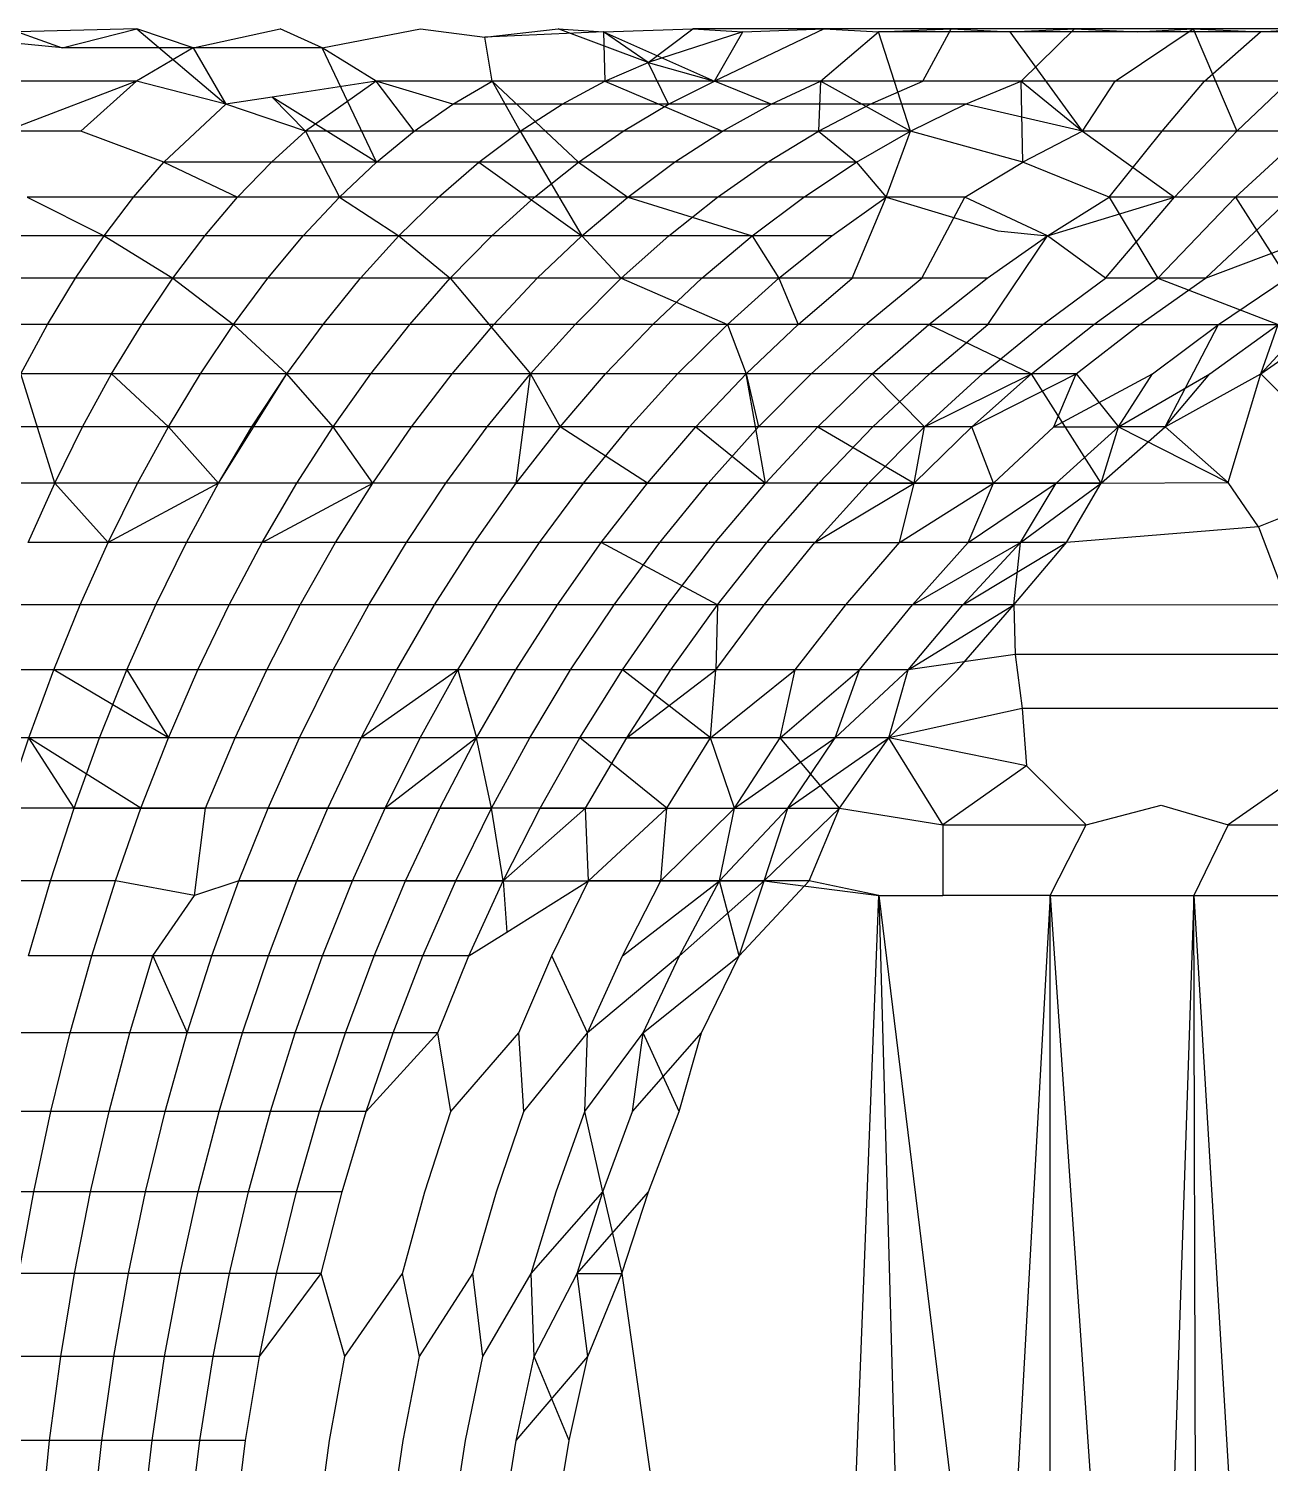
# Model space of a CAD drawing. Header units: inches. Extents: x 17 to 4615, y 5 to 3256.
# Drawn here: x 749.179 to 749.887, y 2597.829 to 2598.646 of the extents above; entities that cross this region are included whole.
import ezdxf

# ---------------------------------------------------------------- set-up
doc = ezdxf.new("R2010")
doc.units = ezdxf.units.IN
doc.header["$MEASUREMENT"] = 0

msp = doc.modelspace()

# ---------------------------------------------------------------- linework, layer by layer
for p, q in [((749.24043, 2598.64643), (749.17231, 2598.6446)), ((749.17231, 2598.6446), (749.19783, 2598.63559)), ((749.19783, 2598.63559), (749.24043, 2598.64643)), ((749.27253, 2598.63559), (749.24043, 2598.64643)), ((749.24043, 2598.64643), (749.29103, 2598.60337)), ((749.27253, 2598.63559), (749.32197, 2598.64643)), ((749.34596, 2598.63559), (749.32197, 2598.64643)), ((749.34596, 2598.63559), (749.40211, 2598.64643)), ((749.40211, 2598.64643), (749.43873, 2598.64161)), ((749.43873, 2598.64161), (749.48063, 2598.64643)), ((749.50645, 2598.6446), (749.43873, 2598.64161)), ((749.48063, 2598.64643), (749.50645, 2598.6446)), ((749.53181, 2598.6272), (749.48063, 2598.64643)), ((749.50645, 2598.6446), (749.55735, 2598.64643)), ((749.50645, 2598.6446), (749.56968, 2598.61646)), ((749.53181, 2598.6272), (749.50645, 2598.6446)), ((749.50645, 2598.6446), (749.50718, 2598.61646)), ((749.53181, 2598.6272), (749.55735, 2598.64643)), ((749.58583, 2598.6446), (749.53181, 2598.6272)), ((749.55735, 2598.64643), (749.58583, 2598.6446)), ((749.63209, 2598.64643), (749.55735, 2598.64643)), ((749.63209, 2598.64643), (749.56968, 2598.61646)), ((749.56968, 2598.61646), (749.58583, 2598.6446)), ((749.58583, 2598.6446), (749.63209, 2598.64643)), ((749.63014, 2598.61646), (749.66316, 2598.6446)), ((749.63209, 2598.64643), (749.66316, 2598.6446)), ((749.70466, 2598.64643), (749.63209, 2598.64643)), ((749.66316, 2598.6446), (749.70466, 2598.64643)), ((749.73823, 2598.6446), (749.66316, 2598.6446)), ((749.68141, 2598.58796), (749.66316, 2598.6446)), ((749.68846, 2598.61646), (749.70466, 2598.64643)), ((749.70466, 2598.64643), (749.73823, 2598.6446)), ((749.77488, 2598.64643), (749.70466, 2598.64643)), ((749.73823, 2598.6446), (749.77488, 2598.64643)), ((749.81086, 2598.6446), (749.73823, 2598.6446)), ((749.77946, 2598.58796), (749.73823, 2598.6446)), ((749.74446, 2598.61646), (749.77488, 2598.64643)), ((749.77488, 2598.64643), (749.81086, 2598.6446)), ((749.8426, 2598.64643), (749.77488, 2598.64643)), ((749.79805, 2598.61646), (749.8426, 2598.64643)), ((749.81086, 2598.6446), (749.8426, 2598.64643)), ((749.88093, 2598.6446), (749.81086, 2598.6446)), ((749.8426, 2598.64643), (749.88093, 2598.6446)), ((749.90763, 2598.64643), (749.8426, 2598.64643)), ((749.8426, 2598.64643), (749.86744, 2598.58796)), ((749.84904, 2598.61646), (749.88093, 2598.6446)), ((749.88093, 2598.6446), (749.90763, 2598.64643)), ((749.94822, 2598.6446), (749.88093, 2598.6446)), ((749.19783, 2598.63559), (749.13383, 2598.64161)), ((749.27253, 2598.63559), (749.19783, 2598.63559)), ((749.27253, 2598.63559), (749.24012, 2598.61646)), ((749.34596, 2598.63559), (749.27253, 2598.63559)), ((749.27253, 2598.63559), (749.29103, 2598.60337)), ((749.37696, 2598.57029), (749.34596, 2598.63559)), ((749.37675, 2598.61646), (749.34596, 2598.63559)), ((749.44282, 2598.61646), (749.43873, 2598.64161)), ((749.50718, 2598.61646), (749.53181, 2598.6272)), ((749.53181, 2598.6272), (749.56968, 2598.61646)), ((749.54338, 2598.60337), (749.53181, 2598.6272)), ((749.24012, 2598.61646), (749.1696, 2598.5896)), ((749.24012, 2598.61646), (749.16987, 2598.61646)), ((749.24012, 2598.61646), (749.20848, 2598.58796)), ((749.29103, 2598.60337), (749.24012, 2598.61646)), ((749.37675, 2598.61646), (749.31758, 2598.60742)), ((749.37675, 2598.61646), (749.33659, 2598.58796)), ((749.44282, 2598.61646), (749.37675, 2598.61646)), ((749.42051, 2598.60337), (749.37675, 2598.61646)), ((749.39854, 2598.58796), (749.37675, 2598.61646)), ((749.42051, 2598.60337), (749.44282, 2598.61646)), ((749.50718, 2598.61646), (749.44282, 2598.61646)), ((749.49205, 2598.57029), (749.44282, 2598.61646)), ((749.44282, 2598.61646), (749.4589, 2598.58796)), ((749.48286, 2598.60337), (749.50718, 2598.61646)), ((749.56968, 2598.61646), (749.50718, 2598.61646)), ((749.50718, 2598.61646), (749.5742, 2598.58796)), ((749.54338, 2598.60337), (749.56968, 2598.61646)), ((749.63014, 2598.61646), (749.56968, 2598.61646)), ((749.60197, 2598.60337), (749.56968, 2598.61646)), ((749.60197, 2598.60337), (749.63014, 2598.61646)), ((749.63014, 2598.61646), (749.62889, 2598.58796)), ((749.68846, 2598.61646), (749.63014, 2598.61646)), ((749.68141, 2598.58796), (749.63014, 2598.61646)), ((749.65846, 2598.60337), (749.68846, 2598.61646)), ((749.74446, 2598.61646), (749.68846, 2598.61646)), ((749.71269, 2598.60337), (749.74446, 2598.61646)), ((749.79805, 2598.61646), (749.74446, 2598.61646)), ((749.74552, 2598.57029), (749.74446, 2598.61646)), ((749.74446, 2598.61646), (749.77946, 2598.58796)), ((749.77946, 2598.58796), (749.79805, 2598.61646)), ((749.84904, 2598.61646), (749.79805, 2598.61646)), ((749.82478, 2598.58796), (749.84904, 2598.61646)), ((749.89735, 2598.61646), (749.84904, 2598.61646)), ((749.86744, 2598.58796), (749.89735, 2598.61646)), ((749.29103, 2598.60337), (749.25566, 2598.57029)), ((749.31758, 2598.60742), (749.29103, 2598.60337)), ((749.33659, 2598.58796), (749.29103, 2598.60337)), ((749.37696, 2598.57029), (749.31758, 2598.60742)), ((749.31758, 2598.60742), (749.33659, 2598.58796)), ((749.39854, 2598.58796), (749.42051, 2598.60337)), ((749.48286, 2598.60337), (749.42051, 2598.60337)), ((749.4589, 2598.58796), (749.48286, 2598.60337)), ((749.54338, 2598.60337), (749.48286, 2598.60337)), ((749.5175, 2598.58796), (749.54338, 2598.60337)), ((749.60197, 2598.60337), (749.54338, 2598.60337)), ((749.5742, 2598.58796), (749.60197, 2598.60337)), ((749.65846, 2598.60337), (749.60197, 2598.60337)), ((749.62889, 2598.58796), (749.65846, 2598.60337)), ((749.71269, 2598.60337), (749.65846, 2598.60337)), ((749.68141, 2598.58796), (749.71269, 2598.60337)), ((749.77946, 2598.58796), (749.71269, 2598.60337)), ((749.20848, 2598.58796), (749.14262, 2598.58796)), ((749.25566, 2598.57029), (749.20848, 2598.58796)), ((749.31703, 2598.57029), (749.33659, 2598.58796)), ((749.39854, 2598.58796), (749.33659, 2598.58796)), ((749.33659, 2598.58796), (749.35581, 2598.55042)), ((749.37696, 2598.57029), (749.39854, 2598.58796)), ((749.4589, 2598.58796), (749.39854, 2598.58796)), ((749.43534, 2598.57029), (749.4589, 2598.58796)), ((749.5175, 2598.58796), (749.4589, 2598.58796)), ((749.4589, 2598.58796), (749.49409, 2598.52836)), ((749.49205, 2598.57029), (749.5175, 2598.58796)), ((749.5742, 2598.58796), (749.5175, 2598.58796)), ((749.54692, 2598.57029), (749.5742, 2598.58796)), ((749.62889, 2598.58796), (749.5742, 2598.58796)), ((749.59983, 2598.57029), (749.62889, 2598.58796)), ((749.68141, 2598.58796), (749.62889, 2598.58796)), ((749.62889, 2598.58796), (749.65065, 2598.57029)), ((749.65065, 2598.57029), (749.68141, 2598.58796)), ((749.66752, 2598.55042), (749.68141, 2598.58796)), ((749.74552, 2598.57029), (749.68141, 2598.58796)), ((749.77946, 2598.58796), (749.74552, 2598.57029)), ((749.82478, 2598.58796), (749.77946, 2598.58796)), ((749.77946, 2598.58796), (749.83198, 2598.55042)), ((749.79463, 2598.55042), (749.82478, 2598.58796)), ((749.86744, 2598.58796), (749.82478, 2598.58796)), ((749.83198, 2598.55042), (749.86744, 2598.58796)), ((749.86671, 2598.55042), (749.90739, 2598.58796)), ((749.90739, 2598.58796), (749.86744, 2598.58796)), ((749.23851, 2598.55042), (749.25566, 2598.57029)), ((749.31703, 2598.57029), (749.25566, 2598.57029)), ((749.25566, 2598.57029), (749.29783, 2598.55042)), ((749.29783, 2598.55042), (749.31703, 2598.57029)), ((749.37696, 2598.57029), (749.31703, 2598.57029)), ((749.35581, 2598.55042), (749.37696, 2598.57029)), ((749.43534, 2598.57029), (749.37696, 2598.57029)), ((749.4123, 2598.55042), (749.43534, 2598.57029)), ((749.49205, 2598.57029), (749.43534, 2598.57029)), ((749.43534, 2598.57029), (749.49409, 2598.52836)), ((749.46711, 2598.55042), (749.49205, 2598.57029)), ((749.54692, 2598.57029), (749.49205, 2598.57029)), ((749.49205, 2598.57029), (749.52018, 2598.55042)), ((749.52018, 2598.55042), (749.54692, 2598.57029)), ((749.59983, 2598.57029), (749.54692, 2598.57029)), ((749.57136, 2598.55042), (749.59983, 2598.57029)), ((749.65065, 2598.57029), (749.59983, 2598.57029)), ((749.62052, 2598.55042), (749.65065, 2598.57029)), ((749.65065, 2598.57029), (749.66752, 2598.55042)), ((749.71229, 2598.55042), (749.74552, 2598.57029)), ((749.79463, 2598.55042), (749.74552, 2598.57029)), ((749.23851, 2598.55042), (749.17793, 2598.55042)), ((749.17793, 2598.55042), (749.22172, 2598.52836)), ((749.22172, 2598.52836), (749.23851, 2598.55042)), ((749.29783, 2598.55042), (749.23851, 2598.55042)), ((749.27909, 2598.52836), (749.29783, 2598.55042)), ((749.35581, 2598.55042), (749.29783, 2598.55042)), ((749.33515, 2598.52836), (749.35581, 2598.55042)), ((749.4123, 2598.55042), (749.35581, 2598.55042)), ((749.35581, 2598.55042), (749.38975, 2598.52836)), ((749.38975, 2598.52836), (749.4123, 2598.55042)), ((749.46711, 2598.55042), (749.4123, 2598.55042)), ((749.44276, 2598.52836), (749.46711, 2598.55042)), ((749.52018, 2598.55042), (749.46711, 2598.55042)), ((749.49409, 2598.52836), (749.52018, 2598.55042)), ((749.57136, 2598.55042), (749.52018, 2598.55042)), ((749.52018, 2598.55042), (749.59107, 2598.52836)), ((749.54356, 2598.52836), (749.57136, 2598.55042)), ((749.62052, 2598.55042), (749.57136, 2598.55042)), ((749.59107, 2598.52836), (749.62052, 2598.55042)), ((749.66752, 2598.55042), (749.62052, 2598.55042)), ((749.63652, 2598.52836), (749.66752, 2598.55042)), ((749.64814, 2598.50416), (749.66752, 2598.55042)), ((749.71229, 2598.55042), (749.66752, 2598.55042)), ((749.66752, 2598.55042), (749.73118, 2598.53119)), ((749.68779, 2598.50416), (749.71229, 2598.55042)), ((749.75941, 2598.52836), (749.71229, 2598.55042)), ((749.75941, 2598.52836), (749.79463, 2598.55042)), ((749.75941, 2598.52836), (749.83198, 2598.55042)), ((749.79249, 2598.50416), (749.83198, 2598.55042)), ((749.83198, 2598.55042), (749.79463, 2598.55042)), ((749.79463, 2598.55042), (749.82237, 2598.50416)), ((749.86671, 2598.55042), (749.82237, 2598.50416)), ((749.86671, 2598.55042), (749.83198, 2598.55042)), ((749.84965, 2598.50416), (749.89872, 2598.55042)), ((749.89872, 2598.55042), (749.86671, 2598.55042)), ((749.86671, 2598.55042), (749.89607, 2598.50416)), ((749.22172, 2598.52836), (749.16316, 2598.52836)), ((749.20536, 2598.50416), (749.22172, 2598.52836)), ((749.27909, 2598.52836), (749.22172, 2598.52836)), ((749.22172, 2598.52836), (749.26084, 2598.50416)), ((749.26084, 2598.50416), (749.27909, 2598.52836)), ((749.33515, 2598.52836), (749.27909, 2598.52836)), ((749.31501, 2598.50416), (749.33515, 2598.52836)), ((749.38975, 2598.52836), (749.33515, 2598.52836)), ((749.36781, 2598.50416), (749.38975, 2598.52836)), ((749.44276, 2598.52836), (749.38975, 2598.52836)), ((749.38975, 2598.52836), (749.41905, 2598.50416)), ((749.41905, 2598.50416), (749.44276, 2598.52836)), ((749.49409, 2598.52836), (749.44276, 2598.52836)), ((749.46864, 2598.50416), (749.49409, 2598.52836)), ((749.54356, 2598.52836), (749.49409, 2598.52836)), ((749.49409, 2598.52836), (749.51646, 2598.50416)), ((749.51646, 2598.50416), (749.54356, 2598.52836)), ((749.59107, 2598.52836), (749.54356, 2598.52836)), ((749.56239, 2598.50416), (749.59107, 2598.52836)), ((749.63652, 2598.52836), (749.59107, 2598.52836)), ((749.59107, 2598.52836), (749.60633, 2598.50416)), ((749.60633, 2598.50416), (749.63652, 2598.52836)), ((749.72511, 2598.50416), (749.75941, 2598.52836)), ((749.72554, 2598.47788), (749.75941, 2598.52836)), ((749.73118, 2598.53119), (749.75941, 2598.52836)), ((749.79249, 2598.50416), (749.75941, 2598.52836)), ((749.84965, 2598.50416), (749.91371, 2598.52836)), ((749.20536, 2598.50416), (749.14878, 2598.50416)), ((749.18949, 2598.47788), (749.20536, 2598.50416)), ((749.26084, 2598.50416), (749.20536, 2598.50416)), ((749.24311, 2598.47788), (749.26084, 2598.50416)), ((749.31501, 2598.50416), (749.26084, 2598.50416)), ((749.26084, 2598.50416), (749.29548, 2598.47788)), ((749.29548, 2598.47788), (749.31501, 2598.50416)), ((749.36781, 2598.50416), (749.31501, 2598.50416)), ((749.34648, 2598.47788), (749.36781, 2598.50416)), ((749.41905, 2598.50416), (749.36781, 2598.50416)), ((749.39601, 2598.47788), (749.41905, 2598.50416)), ((749.46864, 2598.50416), (749.41905, 2598.50416)), ((749.41905, 2598.50416), (749.4647, 2598.44962)), ((749.44395, 2598.47788), (749.46864, 2598.50416)), ((749.51646, 2598.50416), (749.46864, 2598.50416)), ((749.49015, 2598.47788), (749.51646, 2598.50416)), ((749.56239, 2598.50416), (749.51646, 2598.50416)), ((749.51646, 2598.50416), (749.57701, 2598.47788)), ((749.53456, 2598.47788), (749.56239, 2598.50416)), ((749.60633, 2598.50416), (749.56239, 2598.50416)), ((749.57701, 2598.47788), (749.60633, 2598.50416)), ((749.64814, 2598.50416), (749.60633, 2598.50416)), ((749.60633, 2598.50416), (749.61744, 2598.47788)), ((749.61744, 2598.47788), (749.64814, 2598.50416)), ((749.68779, 2598.50416), (749.64814, 2598.50416)), ((749.65571, 2598.47788), (749.68779, 2598.50416)), ((749.72511, 2598.50416), (749.68779, 2598.50416)), ((749.69178, 2598.47788), (749.72511, 2598.50416)), ((749.75691, 2598.47788), (749.79249, 2598.50416)), ((749.78581, 2598.47788), (749.82237, 2598.50416)), ((749.82237, 2598.50416), (749.79249, 2598.50416)), ((749.81217, 2598.47788), (749.84965, 2598.50416)), ((749.84965, 2598.50416), (749.82237, 2598.50416)), ((749.82237, 2598.50416), (749.89106, 2598.47788)), ((749.85704, 2598.47788), (749.89607, 2598.50416)), ((749.88114, 2598.44962), (749.93128, 2598.50416)), ((749.18949, 2598.47788), (749.13481, 2598.47788)), ((749.17414, 2598.44962), (749.18949, 2598.47788)), ((749.24311, 2598.47788), (749.18949, 2598.47788)), ((749.22593, 2598.44962), (749.24311, 2598.47788)), ((749.29548, 2598.47788), (749.24311, 2598.47788)), ((749.27656, 2598.44962), (749.29548, 2598.47788)), ((749.34648, 2598.47788), (749.29548, 2598.47788)), ((749.29548, 2598.47788), (749.32585, 2598.44962)), ((749.32585, 2598.44962), (749.34648, 2598.47788)), ((749.39601, 2598.47788), (749.34648, 2598.47788)), ((749.3737, 2598.44962), (749.39601, 2598.47788)), ((749.44395, 2598.47788), (749.39601, 2598.47788)), ((749.42002, 2598.44962), (749.44395, 2598.47788)), ((749.49015, 2598.47788), (749.44395, 2598.47788)), ((749.4647, 2598.44962), (749.49015, 2598.47788)), ((749.53456, 2598.47788), (749.49015, 2598.47788)), ((749.50761, 2598.44962), (749.53456, 2598.47788)), ((749.57701, 2598.47788), (749.53456, 2598.47788)), ((749.54862, 2598.44962), (749.57701, 2598.47788)), ((749.61744, 2598.47788), (749.57701, 2598.47788)), ((749.57701, 2598.47788), (749.58769, 2598.44962)), ((749.58769, 2598.44962), (749.61744, 2598.47788)), ((749.65571, 2598.47788), (749.61744, 2598.47788)), ((749.62471, 2598.44962), (749.65571, 2598.47788)), ((749.69178, 2598.47788), (749.65571, 2598.47788)), ((749.65956, 2598.44962), (749.69178, 2598.47788)), ((749.72554, 2598.47788), (749.69178, 2598.47788)), ((749.69178, 2598.47788), (749.75041, 2598.44962)), ((749.69218, 2598.44962), (749.72554, 2598.47788)), ((749.72248, 2598.44962), (749.75691, 2598.47788)), ((749.75691, 2598.47788), (749.72554, 2598.47788)), ((749.75041, 2598.44962), (749.78581, 2598.47788)), ((749.78581, 2598.47788), (749.75691, 2598.47788)), ((749.77589, 2598.44962), (749.81217, 2598.47788)), ((749.81217, 2598.47788), (749.78581, 2598.47788)), ((749.81217, 2598.47788), (749.85704, 2598.47788)), ((749.81925, 2598.44962), (749.85704, 2598.47788)), ((749.82658, 2598.41944), (749.85704, 2598.47788)), ((749.85212, 2598.44962), (749.89106, 2598.47788)), ((749.85704, 2598.47788), (749.89106, 2598.47788)), ((749.88114, 2598.44962), (749.92109, 2598.47788)), ((749.88114, 2598.44962), (749.89106, 2598.47788)), ((749.22593, 2598.44962), (749.17414, 2598.44962)), ((749.19352, 2598.38736), (749.17414, 2598.44962)), ((749.20939, 2598.41944), (749.22593, 2598.44962)), ((749.27656, 2598.44962), (749.22593, 2598.44962)), ((749.22593, 2598.44962), (749.25831, 2598.41944)), ((749.25831, 2598.41944), (749.27656, 2598.44962)), ((749.32585, 2598.44962), (749.27656, 2598.44962)), ((749.28685, 2598.38736), (749.32585, 2598.44962)), ((749.30595, 2598.41944), (749.32585, 2598.44962)), ((749.3737, 2598.44962), (749.32585, 2598.44962)), ((749.35221, 2598.41944), (749.32585, 2598.44962)), ((749.35221, 2598.41944), (749.3737, 2598.44962)), ((749.42002, 2598.44962), (749.3737, 2598.44962)), ((749.39698, 2598.41944), (749.42002, 2598.44962)), ((749.4647, 2598.44962), (749.42002, 2598.44962)), ((749.44013, 2598.41944), (749.4647, 2598.44962)), ((749.45664, 2598.38736), (749.4647, 2598.44962)), ((749.50761, 2598.44962), (749.4647, 2598.44962)), ((749.4647, 2598.44962), (749.48161, 2598.41944)), ((749.48161, 2598.41944), (749.50761, 2598.44962)), ((749.54862, 2598.44962), (749.50761, 2598.44962)), ((749.52128, 2598.41944), (749.54862, 2598.44962)), ((749.58769, 2598.44962), (749.54862, 2598.44962)), ((749.55903, 2598.41944), (749.58769, 2598.44962)), ((749.62471, 2598.44962), (749.58769, 2598.44962)), ((749.59864, 2598.38736), (749.58769, 2598.44962)), ((749.58769, 2598.44962), (749.5948, 2598.41944)), ((749.5948, 2598.41944), (749.62471, 2598.44962)), ((749.65956, 2598.44962), (749.62471, 2598.44962)), ((749.62849, 2598.41944), (749.65956, 2598.44962)), ((749.69218, 2598.44962), (749.65956, 2598.44962)), ((749.68931, 2598.41944), (749.65956, 2598.44962)), ((749.66001, 2598.41944), (749.69218, 2598.44962)), ((749.68931, 2598.41944), (749.72248, 2598.44962)), ((749.68931, 2598.41944), (749.75041, 2598.44962)), ((749.72248, 2598.44962), (749.69218, 2598.44962)), ((749.71629, 2598.41944), (749.75041, 2598.44962)), ((749.71629, 2598.41944), (749.77589, 2598.44962)), ((749.75041, 2598.44962), (749.72248, 2598.44962)), ((749.77589, 2598.44962), (749.75041, 2598.44962)), ((749.79014, 2598.38736), (749.75041, 2598.44962)), ((749.7631, 2598.41944), (749.77589, 2598.44962)), ((749.7631, 2598.41944), (749.81925, 2598.44962)), ((749.77589, 2598.44962), (749.8, 2598.41944)), ((749.8, 2598.41944), (749.81925, 2598.44962)), ((749.8, 2598.41944), (749.85212, 2598.44962)), ((749.82658, 2598.41944), (749.85212, 2598.44962)), ((749.82658, 2598.41944), (749.88114, 2598.44962)), ((749.86244, 2598.38779), (749.88114, 2598.44962)), ((749.94242, 2598.38779), (749.88114, 2598.44962)), ((749.20939, 2598.41944), (749.15934, 2598.41944)), ((749.19352, 2598.38736), (749.20939, 2598.41944)), ((749.25831, 2598.41944), (749.20939, 2598.41944)), ((749.24079, 2598.38736), (749.25831, 2598.41944)), ((749.30595, 2598.41944), (749.25831, 2598.41944)), ((749.25831, 2598.41944), (749.28685, 2598.38736)), ((749.28685, 2598.38736), (749.30595, 2598.41944)), ((749.35221, 2598.41944), (749.30595, 2598.41944)), ((749.33155, 2598.38736), (749.35221, 2598.41944)), ((749.39698, 2598.41944), (749.35221, 2598.41944)), ((749.37486, 2598.38736), (749.35221, 2598.41944)), ((749.37486, 2598.38736), (749.39698, 2598.41944)), ((749.44013, 2598.41944), (749.39698, 2598.41944)), ((749.41658, 2598.38736), (749.44013, 2598.41944)), ((749.48161, 2598.41944), (749.44013, 2598.41944)), ((749.45664, 2598.38736), (749.48161, 2598.41944)), ((749.52128, 2598.41944), (749.48161, 2598.41944)), ((749.53147, 2598.38736), (749.48161, 2598.41944)), ((749.49497, 2598.38736), (749.52128, 2598.41944)), ((749.55903, 2598.41944), (749.52128, 2598.41944)), ((749.53147, 2598.38736), (749.55903, 2598.41944)), ((749.5948, 2598.41944), (749.55903, 2598.41944)), ((749.55903, 2598.41944), (749.59864, 2598.38736)), ((749.56605, 2598.38736), (749.5948, 2598.41944)), ((749.62849, 2598.41944), (749.5948, 2598.41944)), ((749.59864, 2598.38736), (749.62849, 2598.41944)), ((749.66001, 2598.41944), (749.62849, 2598.41944)), ((749.62849, 2598.41944), (749.68351, 2598.38736)), ((749.6291, 2598.38736), (749.66001, 2598.41944)), ((749.65742, 2598.38736), (749.68931, 2598.41944)), ((749.68931, 2598.41944), (749.66001, 2598.41944)), ((749.68351, 2598.38736), (749.71629, 2598.41944)), ((749.68351, 2598.38736), (749.68931, 2598.41944)), ((749.71629, 2598.41944), (749.68931, 2598.41944)), ((749.72877, 2598.38736), (749.71629, 2598.41944)), ((749.72877, 2598.38736), (749.7631, 2598.41944)), ((749.7631, 2598.41944), (749.8, 2598.41944)), ((749.76441, 2598.38736), (749.8, 2598.41944)), ((749.79014, 2598.38736), (749.82658, 2598.41944)), ((749.79014, 2598.38736), (749.8, 2598.41944)), ((749.8, 2598.41944), (749.86244, 2598.38779)), ((749.82658, 2598.41944), (749.8, 2598.41944)), ((749.86244, 2598.38779), (749.82658, 2598.41944)), ((749.19352, 2598.38736), (749.14512, 2598.38736)), ((749.17832, 2598.35352), (749.19352, 2598.38736)), ((749.24079, 2598.38736), (749.19352, 2598.38736)), ((749.22404, 2598.35352), (749.19352, 2598.38736)), ((749.22404, 2598.35352), (749.24079, 2598.38736)), ((749.28685, 2598.38736), (749.22404, 2598.35352)), ((749.28685, 2598.38736), (749.24079, 2598.38736)), ((749.26857, 2598.35352), (749.28685, 2598.38736)), ((749.33155, 2598.38736), (749.28685, 2598.38736)), ((749.31181, 2598.35352), (749.33155, 2598.38736)), ((749.31181, 2598.35352), (749.37486, 2598.38736)), ((749.37486, 2598.38736), (749.33155, 2598.38736)), ((749.35368, 2598.35352), (749.37486, 2598.38736)), ((749.41658, 2598.38736), (749.37486, 2598.38736)), ((749.39402, 2598.35352), (749.41658, 2598.38736)), ((749.45664, 2598.38736), (749.41658, 2598.38736)), ((749.43278, 2598.35352), (749.45664, 2598.38736)), ((749.49497, 2598.38736), (749.45664, 2598.38736)), ((749.45664, 2598.38736), (749.53147, 2598.38736)), ((749.46986, 2598.35352), (749.49497, 2598.38736)), ((749.53147, 2598.38736), (749.49497, 2598.38736)), ((749.56605, 2598.38736), (749.49497, 2598.38736)), ((749.50514, 2598.35352), (749.53147, 2598.38736)), ((749.56605, 2598.38736), (749.53147, 2598.38736)), ((749.53147, 2598.38736), (749.59864, 2598.38736)), ((749.53858, 2598.35352), (749.56605, 2598.38736)), ((749.59864, 2598.38736), (749.56605, 2598.38736)), ((749.57008, 2598.35352), (749.59864, 2598.38736)), ((749.6291, 2598.38736), (749.59864, 2598.38736)), ((749.59956, 2598.35352), (749.6291, 2598.38736)), ((749.62693, 2598.35352), (749.65742, 2598.38736)), ((749.62693, 2598.35352), (749.68351, 2598.38736)), ((749.65742, 2598.38736), (749.6291, 2598.38736)), ((749.6291, 2598.38736), (749.68351, 2598.38736)), ((749.68351, 2598.38736), (749.65742, 2598.38736)), ((749.72877, 2598.38736), (749.65742, 2598.38736)), ((749.67518, 2598.35352), (749.68351, 2598.38736)), ((749.67518, 2598.35352), (749.72877, 2598.38736)), ((749.68351, 2598.38736), (749.72877, 2598.38736)), ((749.71434, 2598.35352), (749.72877, 2598.38736)), ((749.71434, 2598.35352), (749.76441, 2598.38736)), ((749.79014, 2598.38736), (749.72877, 2598.38736)), ((749.72877, 2598.38736), (749.76441, 2598.38736)), ((749.74406, 2598.35352), (749.76441, 2598.38736)), ((749.74406, 2598.35352), (749.79014, 2598.38736)), ((749.76441, 2598.38736), (749.79014, 2598.38736)), ((749.77027, 2598.35352), (749.79014, 2598.38736)), ((749.79014, 2598.38736), (749.86244, 2598.38779)), ((749.87968, 2598.3624), (749.86244, 2598.38779)), ((749.94242, 2598.38779), (749.87968, 2598.3624)), ((749.87968, 2598.3624), (749.77027, 2598.35352)), ((749.87968, 2598.3624), (749.89668, 2598.31775)), ((749.22404, 2598.35352), (749.17832, 2598.35352)), ((749.20808, 2598.31797), (749.22404, 2598.35352)), ((749.26857, 2598.35352), (749.22404, 2598.35352)), ((749.25117, 2598.31797), (749.26857, 2598.35352)), ((749.31181, 2598.35352), (749.26857, 2598.35352)), ((749.29301, 2598.31797), (749.31181, 2598.35352)), ((749.35368, 2598.35352), (749.31181, 2598.35352)), ((749.33351, 2598.31797), (749.35368, 2598.35352)), ((749.39402, 2598.35352), (749.35368, 2598.35352)), ((749.37254, 2598.31797), (749.39402, 2598.35352)), ((749.43278, 2598.35352), (749.39402, 2598.35352)), ((749.41004, 2598.31797), (749.43278, 2598.35352)), ((749.46986, 2598.35352), (749.43278, 2598.35352)), ((749.44593, 2598.31797), (749.46986, 2598.35352)), ((749.50514, 2598.35352), (749.46986, 2598.35352)), ((749.48008, 2598.31797), (749.50514, 2598.35352)), ((749.53858, 2598.35352), (749.50514, 2598.35352)), ((749.57008, 2598.35352), (749.50514, 2598.35352)), ((749.57142, 2598.31797), (749.50514, 2598.35352)), ((749.51243, 2598.31797), (749.53858, 2598.35352)), ((749.57008, 2598.35352), (749.53858, 2598.35352)), ((749.54289, 2598.31797), (749.57008, 2598.35352)), ((749.59956, 2598.35352), (749.57008, 2598.35352)), ((749.57142, 2598.31797), (749.59956, 2598.35352)), ((749.59791, 2598.31797), (749.62693, 2598.35352)), ((749.62693, 2598.35352), (749.59956, 2598.35352)), ((749.62693, 2598.35352), (749.67518, 2598.35352)), ((749.64457, 2598.31797), (749.67518, 2598.35352)), ((749.74406, 2598.35352), (749.67518, 2598.35352)), ((749.68247, 2598.31797), (749.71434, 2598.35352)), ((749.68247, 2598.31797), (749.74406, 2598.35352)), ((749.71122, 2598.31797), (749.74406, 2598.35352)), ((749.71122, 2598.31797), (749.77027, 2598.35352)), ((749.74024, 2598.31797), (749.77027, 2598.35352)), ((749.74024, 2598.31797), (749.74406, 2598.35352)), ((749.77027, 2598.35352), (749.74406, 2598.35352)), ((749.20808, 2598.31797), (749.16383, 2598.31797)), ((749.19297, 2598.28083), (749.20808, 2598.31797)), ((749.25117, 2598.31797), (749.20808, 2598.31797)), ((749.23469, 2598.28083), (749.25117, 2598.31797)), ((749.29301, 2598.31797), (749.25117, 2598.31797)), ((749.27522, 2598.28083), (749.29301, 2598.31797)), ((749.33351, 2598.31797), (749.29301, 2598.31797)), ((749.3144, 2598.28083), (749.33351, 2598.31797)), ((749.37254, 2598.31797), (749.33351, 2598.31797)), ((749.35221, 2598.28083), (749.37254, 2598.31797)), ((749.41004, 2598.31797), (749.37254, 2598.31797)), ((749.38853, 2598.28083), (749.41004, 2598.31797)), ((749.44593, 2598.31797), (749.41004, 2598.31797)), ((749.42326, 2598.28083), (749.44593, 2598.31797)), ((749.48008, 2598.31797), (749.44593, 2598.31797)), ((749.45631, 2598.28083), (749.48008, 2598.31797)), ((749.51243, 2598.31797), (749.48008, 2598.31797)), ((749.48765, 2598.28083), (749.51243, 2598.31797)), ((749.54289, 2598.31797), (749.51243, 2598.31797)), ((749.57142, 2598.31797), (749.51243, 2598.31797)), ((749.51713, 2598.28083), (749.54289, 2598.31797)), ((749.57142, 2598.31797), (749.54289, 2598.31797)), ((749.54475, 2598.28083), (749.57142, 2598.31797)), ((749.57041, 2598.28083), (749.59791, 2598.31797)), ((749.57142, 2598.31797), (749.57041, 2598.28083)), ((749.59791, 2598.31797), (749.57142, 2598.31797)), ((749.64457, 2598.31797), (749.59791, 2598.31797)), ((749.61561, 2598.28083), (749.64457, 2598.31797)), ((749.68247, 2598.31797), (749.64457, 2598.31797)), ((749.65229, 2598.28083), (749.68247, 2598.31797)), ((749.68013, 2598.28083), (749.71122, 2598.31797)), ((749.68013, 2598.28083), (749.74024, 2598.31797)), ((749.74024, 2598.31797), (749.68247, 2598.31797)), ((749.70823, 2598.28083), (749.74024, 2598.31797)), ((749.74024, 2598.31797), (749.7411, 2598.28971)), ((749.89668, 2598.31775), (749.74024, 2598.31797)), ((749.7411, 2598.28971), (749.68013, 2598.28083)), ((749.7411, 2598.28971), (749.74513, 2598.25889)), ((749.90303, 2598.28971), (749.7411, 2598.28971)), ((749.19297, 2598.28083), (749.15013, 2598.28083)), ((749.17872, 2598.24213), (749.19297, 2598.28083)), ((749.23469, 2598.28083), (749.19297, 2598.28083)), ((749.25843, 2598.24213), (749.19297, 2598.28083)), ((749.21916, 2598.24213), (749.23469, 2598.28083)), ((749.27522, 2598.28083), (749.23469, 2598.28083)), ((749.23469, 2598.28083), (749.25843, 2598.24213)), ((749.25843, 2598.24213), (749.27522, 2598.28083)), ((749.3144, 2598.28083), (749.27522, 2598.28083)), ((749.29643, 2598.24213), (749.3144, 2598.28083)), ((749.35221, 2598.28083), (749.3144, 2598.28083)), ((749.38853, 2598.28083), (749.3144, 2598.28083)), ((749.33305, 2598.24213), (749.35221, 2598.28083)), ((749.38853, 2598.28083), (749.35221, 2598.28083)), ((749.36824, 2598.24213), (749.38853, 2598.28083)), ((749.42326, 2598.28083), (749.36824, 2598.24213)), ((749.42326, 2598.28083), (749.38853, 2598.28083)), ((749.4019, 2598.24213), (749.42326, 2598.28083)), ((749.45631, 2598.28083), (749.42326, 2598.28083)), ((749.42326, 2598.28083), (749.43394, 2598.24213)), ((749.43394, 2598.24213), (749.45631, 2598.28083)), ((749.48765, 2598.28083), (749.45631, 2598.28083)), ((749.4643, 2598.24213), (749.48765, 2598.28083)), ((749.51713, 2598.28083), (749.48765, 2598.28083)), ((749.4929, 2598.24213), (749.51713, 2598.28083)), ((749.54475, 2598.28083), (749.51713, 2598.28083)), ((749.56742, 2598.24213), (749.51713, 2598.28083)), ((749.57041, 2598.28083), (749.51713, 2598.28083)), ((749.51963, 2598.24213), (749.54475, 2598.28083)), ((749.51963, 2598.24213), (749.57041, 2598.28083)), ((749.57041, 2598.28083), (749.54475, 2598.28083)), ((749.56742, 2598.24213), (749.57041, 2598.28083)), ((749.56742, 2598.24213), (749.61561, 2598.28083)), ((749.61561, 2598.28083), (749.57041, 2598.28083)), ((749.60713, 2598.24213), (749.61561, 2598.28083)), ((749.60713, 2598.24213), (749.65229, 2598.28083)), ((749.65229, 2598.28083), (749.61561, 2598.28083)), ((749.63844, 2598.24213), (749.65229, 2598.28083)), ((749.63844, 2598.24213), (749.68013, 2598.28083)), ((749.68013, 2598.28083), (749.65229, 2598.28083)), ((749.66896, 2598.24213), (749.68013, 2598.28083)), ((749.66896, 2598.24213), (749.70823, 2598.28083)), ((749.74513, 2598.25889), (749.66896, 2598.24213)), ((749.74513, 2598.25889), (749.74757, 2598.22617)), ((749.90769, 2598.25889), (749.74513, 2598.25889)), ((749.17872, 2598.24213), (749.13722, 2598.24213)), ((749.16542, 2598.202), (749.17872, 2598.24213)), ((749.21916, 2598.24213), (749.17872, 2598.24213)), ((749.24272, 2598.202), (749.17872, 2598.24213)), ((749.20463, 2598.202), (749.17872, 2598.24213)), ((749.20463, 2598.202), (749.21916, 2598.24213)), ((749.25843, 2598.24213), (749.21916, 2598.24213)), ((749.24272, 2598.202), (749.25843, 2598.24213)), ((749.29643, 2598.24213), (749.25843, 2598.24213)), ((749.27958, 2598.202), (749.29643, 2598.24213)), ((749.33305, 2598.24213), (749.29643, 2598.24213)), ((749.31513, 2598.202), (749.33305, 2598.24213)), ((749.36824, 2598.24213), (749.33305, 2598.24213)), ((749.34925, 2598.202), (749.36824, 2598.24213)), ((749.4019, 2598.24213), (749.36824, 2598.24213)), ((749.38191, 2598.202), (749.4019, 2598.24213)), ((749.43394, 2598.24213), (749.38191, 2598.202)), ((749.43394, 2598.24213), (749.4019, 2598.24213)), ((749.413, 2598.202), (749.43394, 2598.24213)), ((749.4643, 2598.24213), (749.43394, 2598.24213)), ((749.44245, 2598.202), (749.43394, 2598.24213)), ((749.44245, 2598.202), (749.4643, 2598.24213)), ((749.4929, 2598.24213), (749.4643, 2598.24213)), ((749.47019, 2598.202), (749.4929, 2598.24213)), ((749.51963, 2598.24213), (749.4929, 2598.24213)), ((749.56742, 2598.24213), (749.4929, 2598.24213)), ((749.54249, 2598.202), (749.4929, 2598.24213)), ((749.49613, 2598.202), (749.51963, 2598.24213)), ((749.51963, 2598.24213), (749.56742, 2598.24213)), ((749.54249, 2598.202), (749.56742, 2598.24213)), ((749.58103, 2598.202), (749.56742, 2598.24213)), ((749.60713, 2598.24213), (749.56742, 2598.24213)), ((749.58103, 2598.202), (749.60713, 2598.24213)), ((749.58103, 2598.202), (749.63844, 2598.24213)), ((749.641, 2598.202), (749.60713, 2598.24213)), ((749.63844, 2598.24213), (749.60713, 2598.24213)), ((749.6114, 2598.202), (749.63844, 2598.24213)), ((749.6114, 2598.202), (749.66896, 2598.24213)), ((749.66896, 2598.24213), (749.63844, 2598.24213)), ((749.641, 2598.202), (749.66896, 2598.24213)), ((749.74757, 2598.22617), (749.66896, 2598.24213)), ((749.69987, 2598.19251), (749.66896, 2598.24213)), ((749.74757, 2598.22617), (749.69987, 2598.19251)), ((749.7815, 2598.19251), (749.74757, 2598.22617)), ((749.91056, 2598.22617), (749.8625, 2598.19251)), ((749.20463, 2598.202), (749.16542, 2598.202)), ((749.19114, 2598.16053), (749.20463, 2598.202)), ((749.24272, 2598.202), (749.20463, 2598.202)), ((749.20463, 2598.202), (749.27958, 2598.202)), ((749.22813, 2598.16053), (749.24272, 2598.202)), ((749.27958, 2598.202), (749.24272, 2598.202)), ((749.27317, 2598.15232), (749.27958, 2598.202)), ((749.31513, 2598.202), (749.27958, 2598.202)), ((749.29847, 2598.16053), (749.31513, 2598.202)), ((749.34925, 2598.202), (749.31513, 2598.202)), ((749.31513, 2598.202), (749.38191, 2598.202)), ((749.33161, 2598.16053), (749.34925, 2598.202)), ((749.38191, 2598.202), (749.34925, 2598.202)), ((749.36335, 2598.16053), (749.38191, 2598.202)), ((749.413, 2598.202), (749.38191, 2598.202)), ((749.38191, 2598.202), (749.44245, 2598.202)), ((749.39353, 2598.16053), (749.413, 2598.202)), ((749.44245, 2598.202), (749.413, 2598.202)), ((749.42216, 2598.16053), (749.44245, 2598.202)), ((749.47019, 2598.202), (749.44245, 2598.202)), ((749.44911, 2598.16053), (749.44245, 2598.202)), ((749.44911, 2598.16053), (749.47019, 2598.202)), ((749.44911, 2598.16053), (749.49613, 2598.202)), ((749.49613, 2598.202), (749.47019, 2598.202)), ((749.47019, 2598.202), (749.54249, 2598.202)), ((749.49775, 2598.16053), (749.49613, 2598.202)), ((749.49775, 2598.16053), (749.54249, 2598.202)), ((749.53901, 2598.16053), (749.54249, 2598.202)), ((749.53901, 2598.16053), (749.58103, 2598.202)), ((749.54249, 2598.202), (749.58103, 2598.202)), ((749.57252, 2598.16053), (749.58103, 2598.202)), ((749.57252, 2598.16053), (749.6114, 2598.202)), ((749.58103, 2598.202), (749.641, 2598.202)), ((749.59794, 2598.16053), (749.6114, 2598.202)), ((749.59794, 2598.16053), (749.641, 2598.202)), ((749.62361, 2598.16053), (749.641, 2598.202)), ((749.641, 2598.202), (749.69987, 2598.19251)), ((749.7815, 2598.19251), (749.82435, 2598.20368)), ((749.82435, 2598.20368), (749.8625, 2598.19251)), ((749.69987, 2598.19251), (749.69987, 2598.15232)), ((749.69987, 2598.19251), (749.7815, 2598.19251)), ((749.76103, 2598.15232), (749.7815, 2598.19251)), ((749.8625, 2598.19251), (749.84294, 2598.15232)), ((749.8625, 2598.19251), (749.94282, 2598.19251)), ((749.19114, 2598.16053), (749.15303, 2598.16053)), ((749.17869, 2598.1178), (749.19114, 2598.16053)), ((749.22813, 2598.16053), (749.19114, 2598.16053)), ((749.2147, 2598.1178), (749.22813, 2598.16053)), ((749.27317, 2598.15232), (749.22813, 2598.16053)), ((749.29847, 2598.16053), (749.27317, 2598.15232)), ((749.28312, 2598.1178), (749.29847, 2598.16053)), ((749.33161, 2598.16053), (749.29847, 2598.16053)), ((749.29847, 2598.16053), (749.36335, 2598.16053)), ((749.31538, 2598.1178), (749.33161, 2598.16053)), ((749.36335, 2598.16053), (749.33161, 2598.16053)), ((749.34623, 2598.1178), (749.36335, 2598.16053)), ((749.39353, 2598.16053), (749.36335, 2598.16053)), ((749.37562, 2598.1178), (749.39353, 2598.16053)), ((749.42216, 2598.16053), (749.39353, 2598.16053)), ((749.39353, 2598.16053), (749.44911, 2598.16053)), ((749.40345, 2598.1178), (749.42216, 2598.16053)), ((749.44911, 2598.16053), (749.42216, 2598.16053)), ((749.42967, 2598.1178), (749.44911, 2598.16053)), ((749.44911, 2598.16053), (749.45129, 2598.13137)), ((749.44911, 2598.16053), (749.49775, 2598.16053)), ((749.45129, 2598.13137), (749.49775, 2598.16053)), ((749.477, 2598.1178), (749.49775, 2598.16053)), ((749.49775, 2598.16053), (749.57252, 2598.16053)), ((749.53901, 2598.16053), (749.49775, 2598.16053)), ((749.51716, 2598.1178), (749.53901, 2598.16053)), ((749.51716, 2598.1178), (749.57252, 2598.16053)), ((749.59794, 2598.16053), (749.53901, 2598.16053)), ((749.57252, 2598.16053), (749.53901, 2598.16053)), ((749.54975, 2598.1178), (749.57252, 2598.16053)), ((749.54975, 2598.1178), (749.59794, 2598.16053)), ((749.58381, 2598.1178), (749.57252, 2598.16053)), ((749.57252, 2598.16053), (749.59794, 2598.16053)), ((749.58381, 2598.1178), (749.59794, 2598.16053)), ((749.58381, 2598.1178), (749.62361, 2598.16053)), ((749.59794, 2598.16053), (749.6634, 2598.15232)), ((749.62361, 2598.16053), (749.59794, 2598.16053)), ((749.6634, 2598.15232), (749.62361, 2598.16053)), ((749.24952, 2598.1178), (749.27317, 2598.15232)), ((749.63193, 2597.35236), (749.6634, 2598.15232)), ((749.6634, 2598.15232), (749.68556, 2597.35236)), ((749.6634, 2598.15232), (749.7304, 2597.60335)), ((749.6634, 2598.15232), (749.69987, 2598.15232)), ((749.76103, 2598.15232), (749.69987, 2598.15232)), ((749.76103, 2598.15232), (749.7304, 2597.60335)), ((749.76103, 2597.35236), (749.76103, 2598.15232)), ((749.76103, 2598.15232), (749.81612, 2597.35236)), ((749.76103, 2598.15232), (749.84294, 2598.15232)), ((749.84294, 2598.15232), (749.81612, 2597.35236)), ((749.84513, 2597.35236), (749.84294, 2598.15232)), ((749.84294, 2598.15232), (749.89087, 2597.35236)), ((749.84294, 2598.15232), (749.92405, 2598.15232)), ((749.42967, 2598.1178), (749.45129, 2598.13137)), ((749.2147, 2598.1178), (749.17869, 2598.1178)), ((749.20243, 2598.07398), (749.2147, 2598.1178)), ((749.24952, 2598.1178), (749.2147, 2598.1178)), ((749.2364, 2598.07398), (749.24952, 2598.1178)), ((749.28312, 2598.1178), (749.24952, 2598.1178)), ((749.24952, 2598.1178), (749.26911, 2598.07398)), ((749.26911, 2598.07398), (749.28312, 2598.1178)), ((749.31538, 2598.1178), (749.28312, 2598.1178)), ((749.30055, 2598.07398), (749.31538, 2598.1178)), ((749.34623, 2598.1178), (749.31538, 2598.1178)), ((749.33064, 2598.07398), (749.34623, 2598.1178)), ((749.37562, 2598.1178), (749.34623, 2598.1178)), ((749.35926, 2598.07398), (749.37562, 2598.1178)), ((749.40345, 2598.1178), (749.37562, 2598.1178)), ((749.38639, 2598.07398), (749.40345, 2598.1178)), ((749.42967, 2598.1178), (749.40345, 2598.1178)), ((749.41194, 2598.07398), (749.42967, 2598.1178)), ((749.45805, 2598.07398), (749.477, 2598.1178)), ((749.4972, 2598.07398), (749.477, 2598.1178)), ((749.4972, 2598.07398), (749.51716, 2598.1178)), ((749.54975, 2598.1178), (749.4972, 2598.07398)), ((749.52897, 2598.07398), (749.54975, 2598.1178)), ((749.52897, 2598.07398), (749.58381, 2598.1178)), ((749.56217, 2598.07398), (749.58381, 2598.1178)), ((749.20243, 2598.07398), (749.16734, 2598.07398)), ((749.19139, 2598.02912), (749.20243, 2598.07398)), ((749.2364, 2598.07398), (749.20243, 2598.07398)), ((749.22453, 2598.02912), (749.2364, 2598.07398)), ((749.26911, 2598.07398), (749.2364, 2598.07398)), ((749.25651, 2598.02912), (749.26911, 2598.07398)), ((749.30055, 2598.07398), (749.26911, 2598.07398)), ((749.28721, 2598.02912), (749.30055, 2598.07398)), ((749.33064, 2598.07398), (749.30055, 2598.07398)), ((749.31657, 2598.02912), (749.33064, 2598.07398)), ((749.35926, 2598.07398), (749.33064, 2598.07398)), ((749.34452, 2598.02912), (749.35926, 2598.07398)), ((749.38639, 2598.07398), (749.35926, 2598.07398)), ((749.37101, 2598.02912), (749.38639, 2598.07398)), ((749.37101, 2598.02912), (749.41194, 2598.07398)), ((749.41194, 2598.07398), (749.38639, 2598.07398)), ((749.41932, 2598.02912), (749.41194, 2598.07398)), ((749.41932, 2598.02912), (749.45805, 2598.07398)), ((749.46098, 2598.02912), (749.45805, 2598.07398)), ((749.46098, 2598.02912), (749.4972, 2598.07398)), ((749.49565, 2598.02912), (749.4972, 2598.07398)), ((749.49565, 2598.02912), (749.52897, 2598.07398)), ((749.52296, 2598.02912), (749.52897, 2598.07398)), ((749.52296, 2598.02912), (749.56217, 2598.07398)), ((749.5496, 2598.02912), (749.52897, 2598.07398)), ((749.5496, 2598.02912), (749.56217, 2598.07398)), ((749.19139, 2598.02912), (749.15711, 2598.02912)), ((749.18156, 2597.98331), (749.19139, 2598.02912)), ((749.22453, 2598.02912), (749.19139, 2598.02912)), ((749.214, 2597.98331), (749.22453, 2598.02912)), ((749.25651, 2598.02912), (749.22453, 2598.02912)), ((749.24528, 2597.98331), (749.25651, 2598.02912)), ((749.28721, 2598.02912), (749.25651, 2598.02912)), ((749.27534, 2597.98331), (749.28721, 2598.02912)), ((749.31657, 2598.02912), (749.28721, 2598.02912)), ((749.30409, 2597.98331), (749.31657, 2598.02912)), ((749.34452, 2598.02912), (749.31657, 2598.02912)), ((749.33143, 2597.98331), (749.34452, 2598.02912)), ((749.37101, 2598.02912), (749.34452, 2598.02912)), ((749.35737, 2597.98331), (749.37101, 2598.02912)), ((749.40461, 2597.98331), (749.41932, 2598.02912)), ((749.44541, 2597.98331), (749.46098, 2598.02912)), ((749.47932, 2597.98331), (749.49565, 2598.02912)), ((749.50605, 2597.98331), (749.49565, 2598.02912)), ((749.50605, 2597.98331), (749.52296, 2598.02912)), ((749.53211, 2597.98331), (749.5496, 2598.02912)), ((749.18156, 2597.98331), (749.14805, 2597.98331)), ((749.17301, 2597.93671), (749.18156, 2597.98331)), ((749.214, 2597.98331), (749.18156, 2597.98331)), ((749.20484, 2597.93671), (749.214, 2597.98331)), ((749.24528, 2597.98331), (749.214, 2597.98331)), ((749.23551, 2597.93671), (749.24528, 2597.98331)), ((749.27534, 2597.98331), (749.24528, 2597.98331)), ((749.26499, 2597.93671), (749.27534, 2597.98331)), ((749.30409, 2597.98331), (749.27534, 2597.98331)), ((749.29319, 2597.93671), (749.30409, 2597.98331)), ((749.33143, 2597.98331), (749.30409, 2597.98331)), ((749.32005, 2597.93671), (749.33143, 2597.98331)), ((749.35737, 2597.98331), (749.33143, 2597.98331)), ((749.34547, 2597.93671), (749.35737, 2597.98331)), ((749.39183, 2597.93671), (749.40461, 2597.98331)), ((749.43183, 2597.93671), (749.44541, 2597.98331)), ((749.4651, 2597.93671), (749.47932, 2597.98331)), ((749.4651, 2597.93671), (749.50605, 2597.98331)), ((749.49131, 2597.93671), (749.50605, 2597.98331)), ((749.49131, 2597.93671), (749.53211, 2597.98331)), ((749.50605, 2597.98331), (749.51689, 2597.93671)), ((749.51689, 2597.93671), (749.53211, 2597.98331)), ((749.20484, 2597.93671), (749.17301, 2597.93671)), ((749.19703, 2597.88941), (749.20484, 2597.93671)), ((749.23551, 2597.93671), (749.20484, 2597.93671)), ((749.22721, 2597.88941), (749.23551, 2597.93671)), ((749.26499, 2597.93671), (749.23551, 2597.93671)), ((749.25621, 2597.88941), (749.26499, 2597.93671)), ((749.29319, 2597.93671), (749.26499, 2597.93671)), ((749.28395, 2597.88941), (749.29319, 2597.93671)), ((749.32005, 2597.93671), (749.29319, 2597.93671)), ((749.31034, 2597.88941), (749.32005, 2597.93671)), ((749.31034, 2597.88941), (749.34547, 2597.93671)), ((749.34547, 2597.93671), (749.32005, 2597.93671)), ((749.3589, 2597.88941), (749.34547, 2597.93671)), ((749.3589, 2597.88941), (749.39183, 2597.93671)), ((749.40141, 2597.88941), (749.39183, 2597.93671)), ((749.40141, 2597.88941), (749.43183, 2597.93671)), ((749.43751, 2597.88941), (749.43183, 2597.93671)), ((749.43751, 2597.88941), (749.4651, 2597.93671)), ((749.46678, 2597.88941), (749.4651, 2597.93671)), ((749.46678, 2597.88941), (749.49131, 2597.93671)), ((749.49739, 2597.88941), (749.49131, 2597.93671)), ((749.49131, 2597.93671), (749.51689, 2597.93671)), ((749.49739, 2597.88941), (749.51689, 2597.93671)), ((749.51689, 2597.93671), (749.59943, 2597.35236)), ((749.19703, 2597.88941), (749.16575, 2597.88941)), ((749.19062, 2597.8415), (749.19703, 2597.88941)), ((749.22721, 2597.88941), (749.19703, 2597.88941)), ((749.22041, 2597.8415), (749.22721, 2597.88941)), ((749.25621, 2597.88941), (749.22721, 2597.88941)), ((749.249, 2597.8415), (749.25621, 2597.88941)), ((749.28395, 2597.88941), (749.25621, 2597.88941)), ((749.27635, 2597.8415), (749.28395, 2597.88941)), ((749.31034, 2597.88941), (749.28395, 2597.88941)), ((749.30238, 2597.8415), (749.31034, 2597.88941)), ((749.35026, 2597.8415), (749.3589, 2597.88941)), ((749.39219, 2597.8415), (749.40141, 2597.88941)), ((749.42778, 2597.8415), (749.43751, 2597.88941)), ((749.45668, 2597.8415), (749.46678, 2597.88941)), ((749.45668, 2597.8415), (749.49739, 2597.88941)), ((749.48686, 2597.8415), (749.46678, 2597.88941)), ((749.48686, 2597.8415), (749.49739, 2597.88941)), ((749.19062, 2597.8415), (749.15977, 2597.8415)), ((749.18565, 2597.79316), (749.19062, 2597.8415)), ((749.22041, 2597.8415), (749.19062, 2597.8415)), ((749.21507, 2597.79316), (749.22041, 2597.8415)), ((749.249, 2597.8415), (749.22041, 2597.8415)), ((749.24336, 2597.79316), (749.249, 2597.8415)), ((749.27635, 2597.8415), (749.249, 2597.8415)), ((749.2704, 2597.79316), (749.27635, 2597.8415)), ((749.30238, 2597.8415), (749.27635, 2597.8415)), ((749.29615, 2597.79316), (749.30238, 2597.8415)), ((749.34352, 2597.79316), (749.35026, 2597.8415)), ((749.38499, 2597.79316), (749.39219, 2597.8415)), ((749.42021, 2597.79316), (749.42778, 2597.8415)), ((749.44877, 2597.79316), (749.45668, 2597.8415)), ((749.47862, 2597.79316), (749.48686, 2597.8415))]:
    msp.add_line(p, q)

doc.saveas('drawing.dxf')
